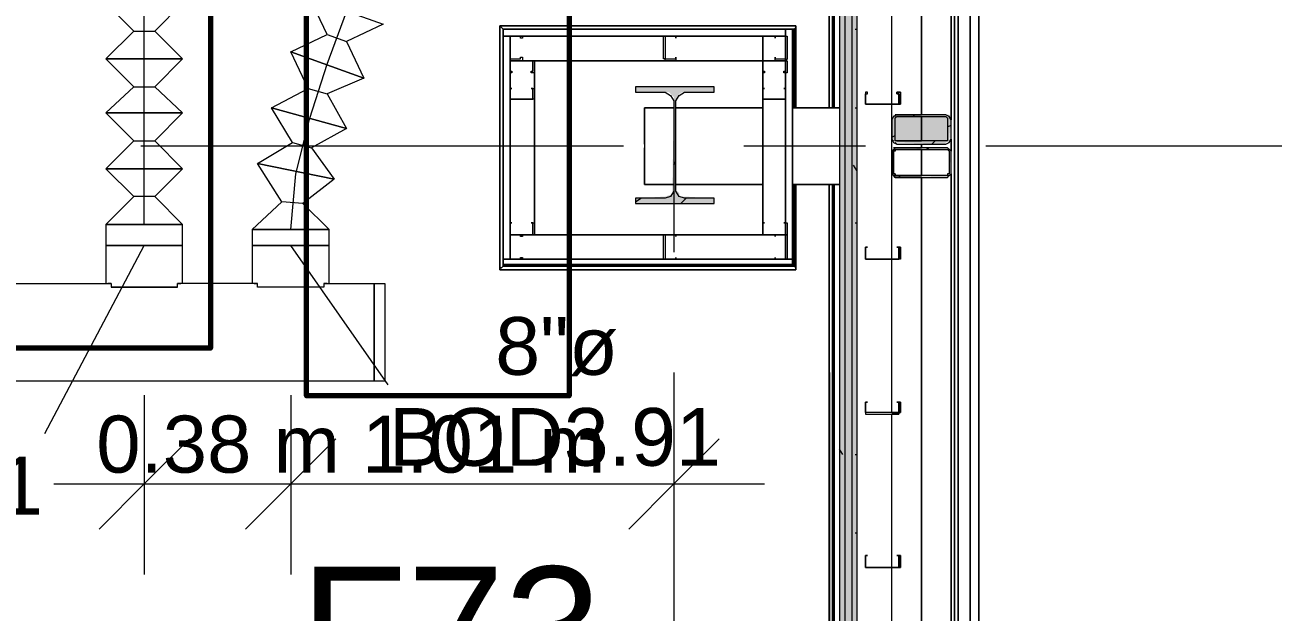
# Model space of a CAD drawing. Header units: metres. Extents: x -2 to 237, y -8 to 52.
# Drawn here: x 56.497 to 59.78, y 14.014 to 15.559 of the extents above; entities that cross this region are included whole.
import ezdxf

# ---------------------------------------------------------------- set-up
doc = ezdxf.new("R2010")
doc.units = ezdxf.units.M
doc.layers.add('HVAC - Ductos', color=5, linetype='Continuous', lineweight=0)
doc.layers.add('PDF3_Text', color=7, linetype='Continuous', lineweight=0)
doc.layers.add('PDF3_Geometry', color=7, linetype='Continuous', lineweight=0, true_color=0xaaaaaa)
doc.layers.add('PDF3_Solid Fills', color=7, linetype='Continuous', lineweight=0, true_color=0xffffff)
doc.styles.add('PDF Arial-BoldMT-Identity-H', font='arial.ttf')
doc.styles.add('PDF Helvetica', font='')
doc.styles.get('PDF Helvetica').set_extended_font_data('Helvetica')

msp = doc.modelspace()

# ---------------------------------------------------------------- hatches: boundary and pattern name
at = {"layer": 'PDF3_Solid Fills', "lineweight": 0, "transparency": 33554559}
h = msp.add_hatch(color=256, dxfattribs=at)
h.paths.add_polyline_path([(58.6858, 35.7008), (58.6858, 47.9155), (58.6721, 47.9155), (58.6721, 35.7008)])
h.paths.add_polyline_path([(58.6858, 22.4869), (58.6721, 22.4869), (58.6721, 10.1576), (58.6858, 10.1576)])
h.paths.add_polyline_path([(58.6858, 23.9902), (58.6721, 23.9902), (58.6721, 22.5006), (58.6858, 22.5006)])
h.paths.add_polyline_path([(58.6858, 34.1699), (58.6721, 34.1699), (58.6721, 24.0086), (58.6858, 24.0086)])
h.paths.add_polyline_path([(58.6858, 35.6871), (58.6721, 35.6871), (58.6721, 34.1837), (58.6858, 34.1837)])
h = msp.add_hatch(color=256, dxfattribs=at)
h.paths.add_polyline_path([(58.6399, 35.7008), (58.6537, 35.7008), (58.6537, 47.8834), (58.6399, 47.8834)])
h.paths.add_polyline_path([(58.6399, 24.0086), (58.6537, 24.0086), (58.6537, 34.1699), (58.6399, 34.1699)])
h.paths.add_polyline_path([(58.6399, 22.5006), (58.6537, 22.5006), (58.6537, 23.9902), (58.6399, 23.9902)])
h.paths.add_polyline_path([(58.6537, 22.4869), (58.6399, 22.4869), (58.6399, 10.1851), (58.6537, 10.1851)])
h.paths.add_polyline_path([(58.6399, 34.1837), (58.6537, 34.1837), (58.6537, 35.6871), (58.6399, 35.6871)])
h = msp.add_hatch(color=256, dxfattribs=at)
h.paths.add_polyline_path([(58.6537, 35.7008), (58.6721, 35.7008), (58.6721, 47.8972), (58.6537, 47.8972)])
h.paths.add_polyline_path([(58.6537, 24.0086), (58.6721, 24.0086), (58.6721, 34.1699), (58.6537, 34.1699)])
h.paths.add_polyline_path([(58.6537, 22.5006), (58.6721, 22.5006), (58.6721, 23.9902), (58.6537, 23.9902)])
h.paths.add_polyline_path([(58.6721, 22.4869), (58.6537, 22.4869), (58.6537, 10.1714), (58.6721, 10.1714)])
h.paths.add_polyline_path([(58.6537, 34.1837), (58.6721, 34.1837), (58.6721, 35.6871), (58.6537, 35.6871)])
for points in [[(58.3099, 15.3827), (58.3099, 15.3964), (58.1037, 15.3964), (58.1037, 15.3827), (58.1908, 15.3827), (58.2045, 15.3689), (58.1999, 15.1168), (58.1954, 15.1123), (58.1816, 15.1077), (58.1037, 15.1031), (58.1037, 15.0894), (58.3099, 15.0894), (58.3099, 15.1031), (58.2321, 15.1077), (58.2183, 15.1077), (58.2183, 15.1168), (58.2137, 15.1214), (58.2091, 15.1214), (58.2091, 15.3643), (58.2137, 15.3689), (58.2183, 15.3781), (58.2275, 15.3827)], [(58.7912, 15.2497), (58.919, 15.2452), (58.9195, 15.2452), (58.9195, 15.2497), (58.9287, 15.2543), (58.9333, 15.3184), (58.9333, 15.3185), (58.9287, 15.3231), (58.7821, 15.3231), (58.7775, 15.3139), (58.7775, 15.2589), (58.7821, 15.2589), (58.7821, 15.2497)]]:
    msp.add_hatch(color=256, dxfattribs=at).paths.add_polyline_path(points)
h = msp.add_hatch(color=256, dxfattribs=at)
h.paths.add_polyline_path([(58.9333, 15.2268), (58.9287, 15.2268), (58.9287, 15.1673), (58.9333, 15.2268)])
h.paths.add_polyline_path([(58.9287, 15.1673), (58.9241, 15.1673), (58.9287, 15.1627)])
h.paths.add_polyline_path([(58.7821, 15.2268), (58.7775, 15.2268), (58.7775, 15.1673)])
h.paths.add_polyline_path([(58.9287, 15.2314), (58.9287, 15.236), (58.7821, 15.236)])
h.paths.add_polyline_path([(58.7866, 15.1627), (58.7866, 15.1673), (58.7821, 15.1673)])
h.paths.add_polyline_path([(58.7866, 15.1627), (58.9235, 15.1581), (58.9241, 15.1581), (58.9241, 15.1627)])

# ---------------------------------------------------------------- linework, layer by layer
at = {"layer": 'HVAC - Ductos', "lineweight": 0}
for points in [[(56.8112, 15.0343), (56.8112, 15.4697), (56.8112, 15.9051), (56.8112, 16.3451)], [(57.1962, 15.0206), (57.2099, 15.1673), (57.2466, 15.3139), (57.2925, 15.456), (57.3429, 15.5935), (57.3933, 15.7356), (57.4299, 15.8823), (57.4391, 16.0289)], [(57.2925, 15.5339), (57.2466, 15.6301), (57.4391, 15.5614), (57.3429, 15.5155), (57.3887, 15.4193), (57.1962, 15.4881), (57.2925, 15.5339), (57.3429, 15.5155)], [(56.7837, 15.5431), (56.7103, 15.6164), (56.912, 15.6164), (56.8387, 15.5431), (56.912, 15.4697), (56.7103, 15.4697), (56.7837, 15.5431), (56.8387, 15.5431)], [(56.7837, 15.3964), (56.7103, 15.4697), (56.912, 15.4697), (56.8387, 15.3964), (56.912, 15.3277), (56.7103, 15.3277), (56.7837, 15.3964), (56.8387, 15.3964)], [(57.242, 15.3918), (57.1962, 15.4881), (57.3887, 15.4193), (57.2925, 15.3781), (57.3429, 15.2864), (57.1457, 15.3414), (57.242, 15.3918), (57.2925, 15.3781)], [(57.2008, 15.2497), (57.1457, 15.3414), (57.3429, 15.2864), (57.2512, 15.236), (57.3108, 15.1535), (57.1091, 15.1947), (57.2008, 15.2497), (57.2512, 15.236)], [(56.7837, 15.2543), (56.7103, 15.3277), (56.912, 15.3277), (56.8387, 15.2543), (56.912, 15.181), (56.7103, 15.181), (56.7837, 15.2543), (56.8387, 15.2543)], [(56.7837, 15.1077), (56.7103, 15.181), (56.912, 15.181), (56.8387, 15.1077), (56.7837, 15.1077), (56.7103, 15.0343), (56.7103, 14.9793), (56.7149, 14.9793), (56.7241, 14.9793), (56.7379, 14.9793), (56.7607, 14.9793), (56.7837, 14.9793), (56.8112, 14.9793), (56.8387, 14.9793), (56.8616, 14.9793), (56.8845, 14.9793), (56.8983, 14.9793), (56.9075, 14.9793), (56.912, 14.9793), (56.912, 15.0343), (56.7103, 15.0343), (56.912, 15.0343), (56.8387, 15.1077)], [(57.1733, 15.0939), (57.1091, 15.1947), (57.3108, 15.1535), (57.2283, 15.0893), (57.1733, 15.0939), (57.0953, 15.0206), (57.0953, 14.9793), (57.0999, 14.9793), (57.1091, 14.9793), (57.1229, 14.9793), (57.1457, 14.9793), (57.1687, 14.9793), (57.1962, 14.9793), (57.2237, 14.9793), (57.2466, 14.9793), (57.2695, 14.9793), (57.2833, 14.9793), (57.2925, 14.9793), (57.2971, 14.9793), (57.2971, 15.0206), (57.0953, 15.0206), (57.2971, 15.0206), (57.2283, 15.0893)], [(56.5499, 14.4843), (56.8112, 14.9793), (56.7837, 14.9793), (56.7607, 14.9793), (56.7379, 14.9793), (56.7241, 14.9793), (56.7149, 14.9793), (56.7103, 14.9793), (56.7103, 14.8785)], [(56.912, 14.8785), (56.912, 14.9793), (56.9075, 14.9793), (56.8983, 14.9793), (56.8845, 14.9793), (56.8616, 14.9793), (56.8387, 14.9793), (56.8112, 14.9793)], [(57.4529, 14.6127), (57.1962, 14.9793), (57.1687, 14.9793), (57.1457, 14.9793), (57.1229, 14.9793), (57.1091, 14.9793), (57.0999, 14.9793), (57.0953, 14.9793), (57.0953, 14.8785)], [(57.2971, 14.8785), (57.2971, 14.9793), (57.2925, 14.9793), (57.2833, 14.9793), (57.2695, 14.9793), (57.2466, 14.9793), (57.2237, 14.9793), (57.1962, 14.9793)], [(57.2833, 14.8785), (57.4162, 14.8785), (57.4162, 14.6218), (54.1299, 14.6218), (54.1299, 14.8785), (56.7241, 14.8785), (56.7149, 14.8785)], [(56.7241, 14.8785), (56.7241, 14.8739), (56.7241, 14.8693), (56.8983, 14.8693), (56.8983, 14.8739), (56.8983, 14.8785), (56.9075, 14.8785)], [(57.2925, 14.8785), (57.2833, 14.8785), (57.2833, 14.8693), (57.1091, 14.8693), (57.1091, 14.8785), (56.8983, 14.8785)], [(57.0999, 14.8785), (57.1091, 14.8785)], [(56.8983, 14.8693), (56.8845, 14.8693), (56.8616, 14.8693), (56.8387, 14.8693), (56.8112, 14.8693), (56.7837, 14.8693), (56.7607, 14.8693), (56.7379, 14.8693), (56.7241, 14.8693)], [(57.2833, 14.8693), (57.2695, 14.8693), (57.2466, 14.8693), (57.2237, 14.8693), (57.1962, 14.8693), (57.1687, 14.8693), (57.1457, 14.8693), (57.1229, 14.8693), (57.1091, 14.8693)], [(56.8112, 14.5852), (56.8112, 14.3514), (56.8112, 14.1131)], [(57.1962, 14.5852), (57.1962, 14.3514), (57.1962, 14.1131)], [(58.2045, 14.5852), (58.2045, 14.3514), (58.2045, 14.1131)], [(56.9303, 14.4706), (56.8112, 14.3514), (56.692, 14.2322)], [(57.3153, 14.4706), (57.1962, 14.3514), (57.0771, 14.2322)], [(58.3237, 14.4706), (58.2045, 14.3514), (58.0854, 14.2322)], [(56.5729, 14.3514), (57.1962, 14.3514), (58.4429, 14.3514)]]:
    msp.add_lwpolyline(points, dxfattribs=at)
for points in [[(56.7103, 15.0343), (56.7149, 15.0343), (56.7241, 15.0343), (56.7379, 15.0343), (56.7607, 15.0343), (56.7837, 15.0343), (56.8112, 15.0343), (56.8387, 15.0343), (56.8616, 15.0343), (56.8845, 15.0343), (56.8983, 15.0343), (56.9075, 15.0343), (56.912, 15.0343), (56.9075, 15.0343), (56.8983, 15.0343), (56.8845, 15.0343), (56.8616, 15.0343), (56.8387, 15.0343), (56.8112, 15.0343), (56.7837, 15.0343), (56.7607, 15.0343), (56.7379, 15.0343), (56.7241, 15.0343), (56.7149, 15.0343)], [(57.0953, 15.0206), (57.0999, 15.0206), (57.1091, 15.0206), (57.1229, 15.0206), (57.1457, 15.0206), (57.1687, 15.0206), (57.1962, 15.0206), (57.2237, 15.0206), (57.2466, 15.0206), (57.2695, 15.0206), (57.2833, 15.0206), (57.2925, 15.0206), (57.2971, 15.0206), (57.2925, 15.0206), (57.2833, 15.0206), (57.2695, 15.0206), (57.2466, 15.0206), (57.2237, 15.0206), (57.1962, 15.0206), (57.1687, 15.0206), (57.1457, 15.0206), (57.1229, 15.0206), (57.1091, 15.0206), (57.0999, 15.0206)], [(57.4162, 14.6218), (57.4162, 14.8785), (57.4437, 14.8785), (57.4437, 14.6218)]]:
    msp.add_lwpolyline(points, close=True, dxfattribs=at)
at = {"layer": 'PDF3_Geometry', "lineweight": 0}
for points in [[(44.8348, 23.9902), (44.8348, 23.9857), (45.261, 23.9857), (45.3756, 23.9857), (45.3756, 24.1094), (44.8348, 24.1094), (44.8348, 34.0599), (45.3206, 34.0599), (45.3206, 34.1699), (58.6399, 34.1699), (58.6399, 24.0086), (57.0037, 24.0086), (57.0037, 23.9902), (58.6399, 23.9902), (58.6399, 22.5006), (57.5812, 22.5006), (57.5812, 22.4869), (58.6399, 22.4869), (58.6399, 10.1851), (7.0265, 10.1851)], [(58.6537, 22.4869), (58.6537, 10.1851), (58.6537, 10.1714), (7.0265, 10.1714)], [(58.6858, 22.4869), (58.6858, 10.1851), (58.6858, 10.153), (58.6858, 10.1393), (58.3604, 10.1393), (57.9571, 10.1393), (57.5491, 10.1393), (57.1457, 10.1393)], [(58.6721, 22.4869), (58.6721, 10.1851), (58.6721, 10.1714), (58.6721, 10.1622), (58.6721, 10.153), (58.3604, 10.153), (57.9571, 10.153)], [(58.6216, 22.4869), (58.6216, 15.3414)], [(58.6262, 15.3414), (58.6216, 22.4869)], [(58.6216, 22.4869), (58.6262, 15.3414)], [(58.6216, 15.3414), (58.6216, 22.4869)], [(58.9333, 16.8035), (58.9333, 18.3069), (58.9333, 16.776), (58.9333, 15.3093), (58.9333, 16.7439)], [(58.7775, 14.5393), (58.7775, 14.9427), (58.7775, 15.3505), (58.7775, 15.7539), (58.7775, 16.1619), (58.7775, 16.5651)], [(57.7553, 15.5477), (58.4383, 15.5477)], [(57.7553, 15.5477), (57.7553, 15.4651)], [(57.7553, 15.5477), (57.7553, 14.9243), (57.7553, 15.5477)], [(57.7553, 15.5477), (57.7553, 14.9243), (57.7553, 15.5477)], [(57.7553, 15.5477), (57.7553, 14.9289), (57.7553, 15.5477)], [(58.5162, 15.5477), (57.7553, 15.5477)], [(57.7553, 15.5477), (58.5162, 15.5477)], [(58.5162, 15.5477), (57.7553, 15.5477), (58.5162, 15.5477)], [(58.5162, 15.5477), (58.4383, 15.5477)], [(58.5162, 15.5477), (58.5162, 15.0068)], [(58.5162, 15.3414), (58.5162, 15.5477)], [(58.5162, 15.5477), (58.5162, 15.3414)], [(58.5162, 14.9289), (58.5162, 15.5477), (58.5162, 14.9289)], [(57.7553, 15.0068), (57.7553, 15.4651)], [(58.1267, 15.2635), (58.1267, 15.2589), (58.1267, 15.2543), (58.1267, 15.2497), (58.1267, 15.2451), (58.1267, 15.2497), (58.1267, 15.2543), (58.1267, 15.2589), (58.1267, 15.2635), (58.1267, 15.3414), (58.1267, 15.1397), (58.1267, 15.2177), (58.1267, 15.2223), (58.1267, 15.2268), (58.1267, 15.2314), (58.1267, 15.236), (58.1267, 15.2314), (58.1267, 15.2268), (58.1267, 15.2223), (58.1267, 15.2177)], [(58.2045, 15.3414), (58.1267, 15.3414), (58.2045, 15.3414)], [(58.7821, 15.3185), (58.7775, 15.3093), (58.7775, 15.2589), (58.7821, 15.2543)], [(58.8554, 15.3231), (58.7912, 15.3231), (58.7866, 15.3231)], [(58.7866, 15.3185), (58.7866, 15.3139)], [(58.7866, 15.2589), (58.7866, 15.3093)], [(58.8554, 15.3185), (58.7912, 15.3185)], [(58.8325, 15.3185), (58.8371, 15.3231)], [(58.2045, 15.2818), (58.2045, 14.961)], [(58.7775, 15.2635), (58.7866, 15.2681)], [(58.9241, 15.291), (58.9333, 15.2956)], [(59.0066, 15.2039), (59.0066, 15.2818)], [(58.0716, 15.2405), (56.802, 15.2405)], [(58.7087, 15.2405), (58.3879, 15.2405)], [(58.8554, 15.236), (58.7866, 15.236), (58.7821, 15.236)], [(58.7866, 15.2497), (58.7912, 15.2451), (58.8554, 15.2451)], [(58.7912, 15.2543), (58.8554, 15.2543)], [(58.8691, 15.2314), (58.8737, 15.236)], [(58.8829, 15.2451), (58.892, 15.2543)], [(59.7262, 15.2405), (59.0249, 15.2405)], [(60.2029, 15.2405), (59.7262, 15.2405)], [(58.8554, 15.1581), (58.7866, 15.1581), (58.7821, 15.1627), (58.7775, 15.1673), (58.7775, 15.2268), (58.7821, 15.2314)], [(58.8554, 15.2314), (58.7866, 15.2314), (58.7866, 15.2268), (58.7821, 15.2268), (58.7821, 15.1673), (58.7866, 15.1673), (58.7866, 15.1627), (58.8554, 15.1627)], [(58.2045, 15.1901), (58.2091, 15.1993)], [(58.5162, 15.1397), (58.5162, 14.9243)], [(58.5162, 15.1397), (58.5162, 14.9243)], [(58.5162, 14.9243), (58.5162, 15.1397)], [(58.5162, 15.1397), (58.5162, 14.9243)], [(58.6262, 15.1397), (58.6262, 10.1851), (58.6262, 15.1397)], [(58.7958, 15.1581), (58.8004, 15.1627)], [(58.1037, 15.0939), (58.1175, 15.1031)], [(58.2229, 15.0893), (58.2366, 15.1031)], [(57.7553, 15.0068), (57.7553, 14.9243)], [(58.5162, 14.9243), (58.5162, 15.0068)], [(57.7462, 14.9151), (57.7462, 14.9197)], [(57.7462, 14.9151), (57.7462, 14.9197)], [(57.7462, 14.9151), (58.5254, 14.9151)], [(58.5254, 14.9151), (57.7462, 14.9151)], [(57.7508, 14.9197), (57.7553, 14.9243)], [(57.7508, 14.9197), (57.7553, 14.9243)], [(58.5162, 14.9243), (57.7553, 14.9243)], [(57.7553, 14.9243), (58.5162, 14.9243)], [(58.5162, 14.9243), (57.7553, 14.9243)], [(58.5162, 14.9243), (57.7553, 14.9243)], [(58.5162, 14.9243), (57.7553, 14.9243)], [(58.5162, 14.9243), (58.5208, 14.9243), (58.5254, 14.9197), (58.5254, 14.9151)], [(58.5162, 14.9243), (58.5208, 14.9243), (58.5254, 14.9197), (58.5254, 14.9151)], [(58.2045, 14.6447), (58.2045, 13.3752)], [(58.7775, 14.5393), (58.7958, 14.5393), (58.7958, 14.5668), (58.7912, 14.5668), (58.8004, 14.5668), (58.8004, 14.5393), (58.7958, 14.5393), (58.7958, 14.5347), (58.7775, 14.5347)], [(58.7775, 11.6976), (58.7775, 12.101), (58.7775, 12.5089), (58.7775, 12.9122), (58.7775, 13.3201), (58.7775, 13.7235), (58.7775, 14.1314), (58.7775, 14.5347)]]:
    msp.add_lwpolyline(points, dxfattribs=at)
for points in [[(58.6124, 22.4869), (58.6124, 15.3414)], [(58.6124, 22.4869), (58.6124, 15.3414)], [(58.6216, 22.4869), (58.6262, 15.3414), (58.6216, 22.4869), (58.6216, 15.3414)], [(58.6262, 15.3414), (58.6216, 22.4869)], [(58.6262, 15.3414), (58.6262, 22.4869)], [(59.0066, 16.776), (59.0066, 18.3069), (59.0066, 16.776), (59.0066, 15.2405), (59.0066, 13.7097), (59.0066, 15.2405)], [(58.9425, 16.776), (58.9425, 15.2405)], [(58.9517, 16.776), (58.9517, 15.2405)], [(58.9837, 16.776), (58.9837, 15.2405)], [(58.8554, 16.7347), (58.8554, 15.3231)], [(57.7462, 15.5568), (57.7462, 14.9151), (58.5254, 14.9151), (58.5254, 15.1397), (58.5254, 14.9151), (57.7462, 14.9151), (57.7462, 15.5568), (57.7462, 15.5523)], [(58.5254, 15.3414), (58.5254, 15.5568), (57.7462, 15.5568), (57.7508, 15.5523), (57.7553, 15.5477), (57.7508, 15.5523), (57.7553, 15.5477), (58.5162, 15.5477), (57.7553, 15.5477), (57.7508, 15.5523), (57.7462, 15.5568), (58.5254, 15.5568), (58.5254, 15.3414), (58.5254, 15.5568), (58.5254, 15.5523), (58.5208, 15.5477), (58.5162, 15.5477), (58.5162, 15.3414), (58.5162, 15.5477), (58.5162, 15.3414), (58.5162, 15.5477), (58.5208, 15.5477), (58.5254, 15.5523), (58.5254, 15.5568)], [(57.7462, 15.5568), (57.7462, 14.9151), (57.7462, 15.5568), (58.5254, 15.5568)], [(57.7462, 14.9151), (57.7462, 14.9197), (57.7508, 14.9197), (57.7553, 14.9243), (57.7553, 15.5477), (57.7553, 14.9243), (57.7508, 14.9197), (57.7462, 14.9197)], [(58.5208, 15.5477), (58.5254, 15.5523), (58.5208, 15.5477), (57.7553, 15.5477), (58.5162, 15.5477), (58.4979, 15.5477), (57.7553, 15.5477), (57.7553, 15.5293), (57.7553, 14.9427), (57.7737, 14.9427), (57.7737, 15.5293), (57.7553, 15.5293), (58.4979, 15.5293), (58.4979, 15.5477), (58.4979, 14.9427), (58.5162, 14.9427), (57.7553, 14.9427), (57.7553, 14.9289), (58.5162, 14.9289), (58.5162, 14.9427), (58.5162, 15.5477), (57.7553, 15.5477), (58.5208, 15.5477), (58.5208, 15.3414)], [(57.7553, 15.5477), (57.7553, 14.9243)], [(57.7737, 15.4651), (57.7737, 15.4697), (57.7737, 15.5293), (57.8058, 15.5293), (57.8058, 15.5247), (57.8012, 15.5247), (57.8012, 15.5293), (57.7737, 15.5293), (57.7737, 15.4697), (57.8012, 15.4697), (57.8012, 15.4743), (57.8058, 15.4743), (57.8058, 15.4651)], [(57.8379, 15.4651), (58.4383, 15.4651), (58.4383, 15.5293), (57.7737, 15.5293), (57.7737, 15.4651)], [(58.1816, 15.4651), (58.1816, 15.4697), (58.1771, 15.4697), (58.1771, 15.5293), (58.1816, 15.5293), (58.2091, 15.5293), (58.2091, 15.5247), (58.2091, 15.5293), (58.1816, 15.5293), (58.1816, 15.4697), (58.2091, 15.4697), (58.2091, 15.4743), (58.2091, 15.4651)], [(58.4383, 15.4651), (58.4383, 15.0068), (58.4979, 15.0068), (58.4979, 15.5293), (58.4383, 15.5293)], [(58.4704, 15.5247), (58.4704, 15.5293)], [(58.4979, 15.5293), (58.5025, 15.5293), (58.5025, 15.4697), (58.4979, 15.4651), (58.4704, 15.4651), (58.4704, 15.4743), (58.4704, 15.4697), (58.4979, 15.4697), (58.4979, 15.5293), (58.4704, 15.5293)], [(57.7737, 15.4651), (57.8333, 15.4651), (57.8379, 15.4651), (57.8379, 15.4331), (57.8287, 15.4331), (57.8287, 15.4377), (57.8333, 15.4377), (57.8333, 15.4651), (57.7737, 15.4651), (57.7737, 15.4377), (57.7783, 15.4377), (57.7783, 15.4331), (57.7737, 15.4331)], [(57.7737, 15.0068), (57.8379, 15.0068), (57.8379, 15.4651), (57.7737, 15.4651)], [(57.8379, 15.0068), (58.4383, 15.0068), (58.4383, 15.4651), (57.8379, 15.4651)], [(58.4383, 15.4651), (58.4979, 15.4651), (58.5025, 15.4651), (58.5025, 15.4331), (58.4933, 15.4331), (58.4933, 15.4377), (58.4979, 15.4377), (58.4979, 15.4651), (58.4383, 15.4651), (58.4383, 15.4377), (58.4429, 15.4377), (58.4429, 15.4331), (58.4383, 15.4331)], [(57.7737, 15.3643), (57.8333, 15.3643), (57.8333, 15.3918), (57.8287, 15.3918), (57.8379, 15.3918), (57.8379, 15.3643), (57.8333, 15.3643), (57.7737, 15.3643), (57.7737, 15.3918)], [(57.7783, 15.3918), (57.7737, 15.3918)], [(58.3099, 15.3964), (58.1037, 15.3964), (58.1037, 15.3827), (58.1816, 15.3827), (58.1954, 15.3735), (58.2045, 15.3597), (58.2045, 15.1214), (58.1954, 15.1077), (58.1816, 15.1031), (58.1037, 15.1031), (58.1037, 15.0893), (58.3099, 15.0893), (58.3099, 15.1031), (58.2321, 15.1031), (58.2183, 15.1077), (58.2091, 15.1214), (58.2091, 15.3597), (58.2183, 15.3735), (58.2321, 15.3827), (58.3099, 15.3827)], [(58.4383, 15.3643), (58.4979, 15.3643), (58.4979, 15.3918), (58.4933, 15.3918), (58.4979, 15.3918), (58.4979, 15.3643), (58.4383, 15.3643), (58.4383, 15.3918)], [(58.4429, 15.3918), (58.4383, 15.3918)], [(58.7087, 15.3827), (58.7087, 15.3505), (58.7958, 15.3505), (58.8004, 15.3505), (58.8004, 15.3827), (58.7912, 15.3827), (58.7912, 15.3781), (58.7958, 15.3781), (58.7958, 15.3505), (58.7087, 15.3505), (58.7087, 15.3781), (58.7133, 15.3781), (58.7133, 15.3827)], [(58.7958, 15.3505), (58.7958, 15.3781), (58.7912, 15.3781), (58.7912, 15.3827), (58.8004, 15.3827), (58.8004, 15.3505), (58.7958, 15.3505), (58.7775, 15.3505)], [(58.4383, 15.3414), (58.2091, 15.3414)], [(58.6399, 15.3414), (58.5162, 15.3414)], [(58.7775, 15.3093), (58.7775, 15.2589), (58.7821, 15.2497), (58.7912, 15.2451), (58.9195, 15.2451), (58.9287, 15.2497), (58.9333, 15.2589), (58.9333, 15.3093), (58.9287, 15.3185), (58.9195, 15.3231), (58.7912, 15.3231), (58.7821, 15.3185)], [(58.7866, 15.3093), (58.7866, 15.3139), (58.7912, 15.3185), (58.9195, 15.3185), (58.9241, 15.3139), (58.9241, 15.3093), (58.9241, 15.2589), (58.9241, 15.2543), (58.9195, 15.2543), (58.7912, 15.2543), (58.7866, 15.2543), (58.7866, 15.2589)], [(58.8554, 15.3185), (58.8554, 15.2543)], [(58.7775, 15.2268), (58.7775, 15.1673), (58.7821, 15.1627), (58.7866, 15.1581), (58.9241, 15.1581), (58.9287, 15.1627), (58.9333, 15.1673), (58.9333, 15.2268), (58.9287, 15.2314), (58.9241, 15.236), (58.7866, 15.236), (58.7821, 15.2314)], [(58.8554, 15.2451), (58.8554, 15.2405), (58.8554, 15.236), (58.8554, 15.2405)], [(58.9333, 15.2589), (58.9333, 15.2405)], [(58.9333, 15.2405), (58.9333, 15.2268)], [(58.9425, 15.2405), (58.9425, 13.7097)], [(58.9517, 15.2405), (58.9517, 13.7097)], [(58.9837, 15.2405), (58.9837, 13.7097)], [(58.7866, 15.1627), (58.7866, 15.1673), (58.7821, 15.1673), (58.7821, 15.2268), (58.7866, 15.2314), (58.9241, 15.2314), (58.9287, 15.2268), (58.9287, 15.1673), (58.9241, 15.1673), (58.9241, 15.1627)], [(58.8554, 15.1627), (58.8554, 15.2314)], [(58.5254, 14.9151), (58.5254, 15.1397), (58.5254, 14.9151), (58.5254, 14.9197), (58.5208, 14.9243), (57.7553, 14.9243), (58.5208, 14.9243), (58.5208, 15.1397), (58.5208, 14.9243), (58.5254, 14.9197)], [(58.2045, 15.1397), (58.1267, 15.1397)], [(58.4383, 15.1397), (58.2091, 15.1397)], [(58.3099, 10.1851), (58.6262, 10.1851), (58.6262, 15.1397), (58.6262, 10.1851), (58.6262, 15.1397), (58.6262, 10.1851)], [(58.6399, 15.1397), (58.5162, 15.1397)], [(58.5162, 15.1397), (58.5162, 14.9243)], [(58.6124, 15.1397), (58.617, 10.1943), (58.6124, 15.1397), (58.6124, 10.1943)], [(58.6216, 15.1397), (58.6216, 10.1851)], [(58.6216, 15.1397), (58.6216, 10.1851)], [(58.6262, 10.1851), (58.6262, 15.1397)], [(58.8554, 13.7464), (58.8554, 15.1581)], [(58.9333, 15.1673), (58.9333, 13.7372)], [(57.7737, 15.0068), (57.8333, 15.0068), (57.8333, 15.0389), (57.8287, 15.0389), (57.8379, 15.0389), (57.8379, 15.0068), (57.8333, 15.0068), (57.7737, 15.0068), (57.7737, 15.0389)], [(57.7783, 15.0389), (57.7737, 15.0389)], [(58.4383, 15.0068), (58.4979, 15.0068), (58.4979, 15.0389), (58.4933, 15.0389), (58.5025, 15.0389), (58.5025, 15.0068), (58.4979, 15.0068), (58.4383, 15.0068), (58.4383, 15.0389)], [(58.4429, 15.0389), (58.4383, 15.0389)], [(57.8058, 15.0023), (57.8012, 15.0023), (57.8012, 15.0068), (57.7737, 15.0068), (57.7737, 14.9473), (57.7737, 14.9427), (57.8012, 14.9427), (57.8012, 14.9473), (57.8058, 14.9473), (57.8058, 14.9427), (57.7737, 14.9427), (57.7737, 14.9473), (57.7737, 15.0068), (57.8058, 15.0068)], [(58.4383, 15.0068), (57.8379, 15.0068), (57.7737, 15.0068), (57.7737, 14.9427), (58.4979, 14.9427), (58.4979, 15.0068)], [(58.1816, 15.0068), (58.1816, 14.9473), (58.1816, 14.9427), (58.2091, 14.9427), (58.2091, 14.9473), (58.2091, 14.9427), (58.1816, 14.9427), (58.1771, 14.9427), (58.1771, 14.9473), (58.1771, 15.0068), (58.1816, 15.0068), (58.2091, 15.0068)], [(58.2091, 15.0023), (58.2091, 15.0068)], [(58.4979, 14.9427), (58.4979, 14.9473), (58.4979, 15.0068), (58.4704, 15.0068), (58.4704, 15.0023), (58.4704, 15.0068), (58.4979, 15.0068), (58.5025, 15.0068), (58.5025, 14.9473), (58.5025, 14.9427), (58.4979, 14.9427), (58.4704, 14.9427)], [(58.7087, 14.9747), (58.7087, 14.9473), (58.7087, 14.9427), (58.7958, 14.9427), (58.8004, 14.9473), (58.8004, 14.9747), (58.7912, 14.9747), (58.7958, 14.9747), (58.7958, 14.9473), (58.7958, 14.9427), (58.7087, 14.9427), (58.7087, 14.9473), (58.7087, 14.9747), (58.7133, 14.9747)], [(58.7958, 14.9427), (58.7958, 14.9473), (58.7958, 14.9747), (58.7912, 14.9747), (58.8004, 14.9747), (58.8004, 14.9473), (58.8004, 14.9427), (58.7958, 14.9427), (58.7775, 14.9427)], [(58.4704, 14.9473), (58.4704, 14.9427)], [(57.7553, 14.9289), (57.7553, 14.9243), (58.5162, 14.9243), (58.5162, 14.9289)], [(57.7553, 14.9243), (58.5162, 14.9243)], [(58.7087, 14.5668), (58.7087, 14.5393), (58.7087, 14.5347), (58.7958, 14.5347), (58.7958, 14.5393), (58.8004, 14.5393), (58.8004, 14.5668), (58.7912, 14.5668), (58.7958, 14.5668), (58.7958, 14.5393), (58.7087, 14.5393), (58.7087, 14.5668), (58.7133, 14.5668)], [(58.7087, 14.1635), (58.7087, 14.1314), (58.7958, 14.1314), (58.8004, 14.1314), (58.8004, 14.1635), (58.7912, 14.1635), (58.7958, 14.1635), (58.7958, 14.1314), (58.7087, 14.1314), (58.7087, 14.1635), (58.7133, 14.1635)], [(58.7958, 14.1314), (58.7958, 14.1635), (58.7912, 14.1635), (58.8004, 14.1635), (58.8004, 14.1314), (58.7958, 14.1314), (58.7775, 14.1314)]]:
    msp.add_lwpolyline(points, close=True, dxfattribs=at)
at = {"layer": 'PDF3_Geometry', "color": 232, "lineweight": 70, "true_color": 0xe91e64}
for points in [[(56.2944, 17.0766), (56.9852, 17.0766), (56.9852, 14.7088), (56.2944, 14.7088)], [(57.2378, 16.951), (57.9286, 16.951), (57.9286, 14.5831), (57.2378, 14.5831)]]:
    msp.add_lwpolyline(points, close=True, dxfattribs=at)
at = {"layer": 'PDF3_Geometry', "color": 254, "lineweight": 0, "true_color": 0xeaeaea}
for points in [[(58.6812, 15.5477), (58.6858, 15.5477)], [(58.6858, 15.5247), (58.6858, 15.5201)], [(58.6812, 15.3414), (58.6858, 15.3414)], [(58.6858, 15.1764), (58.6767, 15.1901)], [(58.6812, 15.0389), (58.6858, 15.0389)], [(58.6491, 14.4293), (58.6399, 14.4431)], [(58.6812, 14.4293), (58.6858, 14.4293)], [(58.6812, 14.2231), (58.6858, 14.2231)]]:
    msp.add_lwpolyline(points, dxfattribs=at)
at = {"layer": 'PDF3_Geometry', "color": 254, "lineweight": 0, "true_color": 0xd2d2d2}
msp.add_lwpolyline([(58.7958, 14.1543), (58.8004, 14.1543)], dxfattribs=at)

# ---------------------------------------------------------------- texts
at = {"layer": 'PDF3_Text', "lineweight": 0, "attachment_point": 4, "style": 'PDF Helvetica'}
for s, insert, char_height in [('8"ø', (57.7344, 14.7125), 0.15195), ('BOD3.91', (57.4548, 14.4742), 0.15195), ('0.38 m 1.01 m', (56.6848, 14.4552), 0.150077), ('BOD3.91', (55.6718, 14.3458), 0.15195)]:
    msp.add_mtext(s, dxfattribs=dict(at, insert=insert, char_height=char_height))
at = {"layer": 'PDF3_Text', "color": 232, "lineweight": 70, "true_color": 0xe91e64, "insert": (57.2204, 13.9666), "char_height": 0.33001, "attachment_point": 4, "style": 'PDF Arial-BoldMT-Identity-H'}
msp.add_mtext('F73', dxfattribs=at)

doc.saveas('drawing.dxf')
